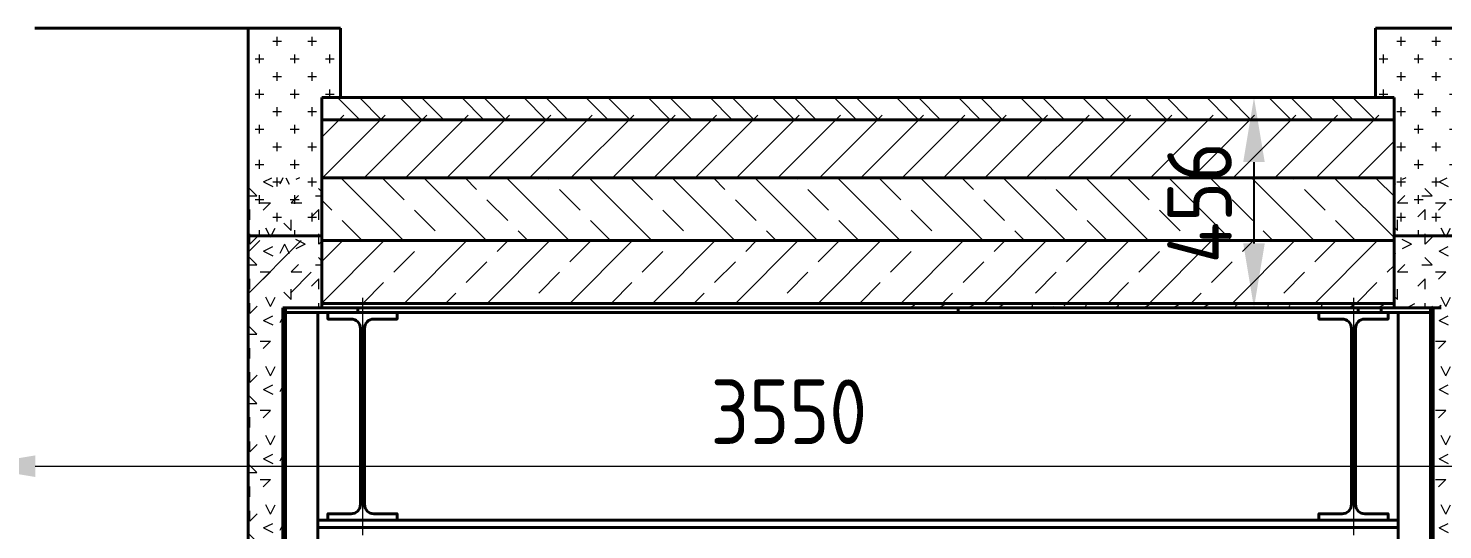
# Model space of a CAD drawing. Header units: millimetres. Extents: x 52110 to 400893, y -153728 to 31997.
# Drawn here: x 184560 to 187628, y -121609 to -120522 of the extents above; entities that cross this region are included whole.
import ezdxf

# ---------------------------------------------------------------- set-up
doc = ezdxf.new("R2010")
doc.units = ezdxf.units.MM
doc.header["$LTSCALE"] = 500
doc.linetypes.add('CENTER', pattern=[2, 1.25, -0.25, 0.25, -0.25])
for name, color, linetype, lineweight in [('POU', 4, 'Continuous', 20), ('SHI', 7, 'Continuous', 40), ('WEN', 3, 'Continuous', 20), ('ZHONG', 1, 'CENTER', 20)]:
    doc.layers.add(name, color=color, linetype=linetype, lineweight=lineweight)
doc.styles.add('GB', font='gbenor.shx', dxfattribs={"bigfont": 'gbcbig.shx'})
doc.dimstyles.new('ISO-25$0', dxfattribs={"dimscale": 40, "dimtxt": 3.5, "dimasz": 3.5, "dimexe": 1, "dimexo": 0.2, "dimgap": 1.2, "dimtad": 1, "dimtoh": 1, "dimdec": 1, "dimzin": 9, "dimdsep": 46, "dimtxsty": 'GB', "dimcen": 0, "dimclrd": 3, "dimclre": 3, "dimclrt": 256, "dimadec": 0, "dimazin": 2, "dimtfac": 1, "dimtdec": 1, "dimtix": 1, "dimtmove": 0, "dimatfit": 3, "dimldrblk": 'DOTSMALL', "dimfxl": 0, "dimlwd": -1, "dimlwe": 20, "dimarcsym": 0})

# ---------------------------------------------------------------- blocks, each defined once
blk = doc.blocks.new('zl')
at = {"layer": 'SHI'}
blk.add_lwpolyline([(165192.5, 60829.5), (165267.5, 60829.5), (165267.5, 60843.5), (165217, 60843.5, -0.414214), (165197, 60863.5), (165197, 61245.5, -0.414214), (165217, 61265.5), (165267.5, 61265.5), (165267.5, 61279.5), (165192.5, 61279.5), (165117.5, 61279.5), (165117.5, 61265.5), (165168, 61265.5, -0.414214), (165188, 61245.5), (165188, 60863.5, -0.414214), (165168, 60843.5), (165117.5, 60843.5), (165117.5, 60829.5)], format="xyb", close=True, dxfattribs=at)
at = {"layer": 'ZHONG'}
blk.add_line((165192.5, 61311.4), (165192.5, 60797), dxfattribs=at)
blk = doc.blocks.new('o1')
at = {"layer": 'POU'}
h = blk.add_hatch(dxfattribs=at)
h.set_pattern_fill('CROSS', color=256, scale=6, style=0)
h.set_pattern_definition([(0, (0, -78), (38.1, 38.1), [19.05, -57.15]), (90, (9.525, -87.525), (-38.1, 38.1), [19.05, -57.15])])
h.paths.add_polyline_path([(174082.5, 69137), (174242.5, 69137), (174242.5, 69587), (174042.5, 69587), (174042.5, 69437), (174082.5, 69437)])
h.paths.add_polyline_path([(175146.5, 69137), (175306.5, 69137), (175306.5, 69437), (175346.5, 69437), (175346.5, 69587), (175146.5, 69587)])
h = blk.add_hatch(dxfattribs=at)
h.set_pattern_fill('GEOL6', color=256, scale=150, style=0, pattern_type=2)
h.set_pattern_definition([(0, (30, 0), (150, 150), [22.5, -60, 22.5, -45]), (0, (82.5, 15), (150, 150), [22.5, -127.5]), (90, (90, 60), (-150, 150), [22.5, -30, 22.5, -75]), (90, (30, 90), (-150, 150), [22.5, -127.5]), (45, (90, 60), (2e-14, 150), [22.5, -104.77922, 22.5, -62.352814]), (135, (105, 15), (-150, 2e-14), [22.5, -83.56602, 22.5, -83.56602]), (225, (90, 135), (-3e-14, -150), [22.5, -189.63203]), (225, (135, 0), (-3e-14, -150), [22.5, -189.63203]), (26.56505, (120, 45), (150, 6e-08), [22.5, -312.9102]), (63.43495, (135, 75), (6e-08, 150), [22.5, -312.9102]), (116.56505, (135, 75), (-6e-08, 150), [22.5, -312.9102]), (153.43495, (60, 60), (-150, 6e-08), [22.5, -312.9102]), (206.56505, (60, 60), (-150, -6e-08), [22.5, -312.9102]), (243.43495, (15, 60), (-6e-08, -150), [22.5, -312.9102]), (296.56505, (15, 60), (6e-08, -150), [22.5, -312.9102]), (333.43495, (120, 45), (150, -6e-08), [22.5, -312.9102])])
h.paths.add_polyline_path([(174242.5, 69263), (174082.5, 69263), (174082.5, 68981), (174167.5, 68981), (174167.5, 68381), (174242.5, 68381)])
h.paths.add_polyline_path([(175306.5, 69263), (175146.5, 69263), (175146.5, 68381), (175221.5, 68381), (175221.5, 68981), (175306.5, 68981)])
at = {"layer": 'SHI'}
for p, q in [((174042.5, 69587), (174042.5, 69437)), ((174403.5, 69587), (174042.5, 69587)), ((174242.5, 69587), (174242.5, 68383)), ((174683.5, 69587), (175346.5, 69587)), ((175146.5, 69587), (175146.5, 68383)), ((175346.5, 69587), (175346.5, 69437)), ((174082.5, 69437), (174042.5, 69437)), ((174082.5, 69437), (174082.5, 68981)), ((175306.5, 69437), (175306.5, 68981)), ((175306.5, 69437), (175346.5, 69437)), ((174082.5, 69137), (174242.5, 69137)), ((175306.5, 69137), (175146.5, 69137)), ((174167.5, 68981), (174004.5, 68981)), ((174004.5, 68981), (174004.5, 68971)), ((174004.5, 68971), (174161.5, 68971)), ((174091.5, 68373), (174091.5, 68971)), ((174161.5, 68383), (174161.5, 68981)), ((174167.5, 68383), (174167.5, 68981)), ((175221.5, 68383), (175221.5, 68981)), ((175221.5, 68981), (175384.5, 68981)), ((175227.5, 68383), (175227.5, 68981)), ((175384.5, 68971), (175227.5, 68971)), ((175297.5, 68373), (175297.5, 68971)), ((175384.5, 68981), (175384.5, 68971)), ((174091.5, 68383), (174405.5, 68383)), ((174091.5, 68373), (174405.5, 68373)), ((175297.5, 68383), (174683.5, 68383)), ((175297.5, 68373), (174683.5, 68373))]:
    blk.add_line(p, q, dxfattribs=at)
blk.add_blockref('zl', (8802, 7691.5), dxfattribs=at)
at = {"layer": 'SHI', "xscale": -1}
blk.add_blockref('zl', (340587, 7691.5), dxfattribs=at)
blk = doc.blocks.new('*D346')
at = {"color": 3, "linetype": 'ByBlock', "lineweight": 20}
for p, q in [((187169.5, -120672), (187258.6, -120672)), ((187169.5, -121128), (187258.6, -121128))]:
    blk.add_line(p, q, dxfattribs=at)
at = {"color": 3, "linetype": 'ByBlock'}
blk.add_line((187218.6, -120812), (187218.6, -120988), dxfattribs=at)
at = {"color": 3}
for points in [[(187195.3, -120812), (187242, -120812), (187218.6, -120672)], [(187195.3, -120988), (187242, -120988), (187218.6, -121128)]]:
    blk.add_solid(points, dxfattribs=at)
at = {"layer": 'Defpoints', "color": 0}
for p in [(187161.5, -120672), (187161.5, -121128), (187218.6, -121128)]:
    blk.add_point(p, dxfattribs=at)
at = {"insert": (187100.6, -120900), "char_height": 140, "attachment_point": 5, "rotation": 90, "style": 'GB'}
blk.add_mtext('456', dxfattribs=at)
blk = doc.blocks.new('_DotSmall')
at = {"color": 0, "linetype": 'ByBlock', "const_width": 0.5}
blk.add_lwpolyline([(-0.0625, 0, 1), (0.0625, 0, 1)], format="xyb", close=True, dxfattribs=at)
blk = doc.blocks.new('*D351')
at = {"layer": 'Defpoints', "color": 0}
for p in [(187984.5, -121471), (184434.5, -121508.1), (187984.5, -121508.1)]:
    blk.add_point(p, dxfattribs=at)
at = {"layer": 'WEN', "color": 3, "linetype": 'ByBlock', "lineweight": 20}
for p, q in [((184434.5, -121500.1), (184434.5, -121431)), ((187984.5, -121500.1), (187984.5, -121431))]:
    blk.add_line(p, q, dxfattribs=at)
at = {"layer": 'WEN', "color": 3, "linetype": 'ByBlock'}
blk.add_line((184574.5, -121471), (187844.5, -121471), dxfattribs=at)
at = {"layer": 'WEN', "color": 3}
for points in [[(184574.5, -121447.6), (184574.5, -121494.3), (184434.5, -121471)], [(187844.5, -121447.6), (187844.5, -121494.3), (187984.5, -121471)]]:
    blk.add_solid(points, dxfattribs=at)
at = {"layer": 'WEN', "insert": (186209.5, -121353), "char_height": 140, "attachment_point": 5, "style": 'GB'}
blk.add_mtext('3550', dxfattribs=at)

msp = doc.modelspace()

# ---------------------------------------------------------------- hatches: boundary and pattern name
at = {"layer": 'POU'}
h = msp.add_hatch(dxfattribs=at)
h.set_pattern_fill('STEEL', color=256, scale=30, angle=90, style=0)
h.set_pattern_definition([(135, (-6e-11, -190118.985), (-67.35192, -67.35192), []), (135, (-47.625, -190118.985), (-67.35192, -67.35192), [])])
h.paths.add_polyline_path([(187522.50201, -120672.02732), (185196.50201, -120672.02732), (185196.50201, -120720.02732), (187522.50201, -120720.02732)])
h = msp.add_hatch(dxfattribs=at)
h.set_pattern_fill('ANSI31', color=256, scale=20, style=0)
h.set_pattern_definition([(45, (-6e-11, -190108.985), (-44.90128, 44.90128), [])])
h.paths.add_polyline_path([(185196.50201, -120710.02732), (185196.50201, -120846.02732), (187522.50201, -120846.02732), (187522.50201, -120710.02732)])
h = msp.add_hatch(dxfattribs=at)
h.set_pattern_fill('ANSI33', color=256, scale=20, angle=90, style=0)
h.set_pattern_definition([(135, (-6e-11, -190108.98), (-89.80256, -89.80256), []), (135, (-6e-11, -190019.18), (-89.80256, -89.80256), [63.5, -31.75])])
h.paths.add_polyline_path([(185196.50201, -120846.02732), (185196.50201, -120982.02732), (187522.50201, -120982.02732), (187522.50201, -120846.02732)])
h = msp.add_hatch(dxfattribs=at)
h.set_pattern_fill('ANSI33', color=256, scale=20, style=0)
h.set_pattern_definition([(45, (-6e-11, -190108.98), (-89.80256, 89.80256), []), (45, (89.8, -190108.98), (-89.80256, 89.80256), [63.5, -31.75])])
h.paths.add_polyline_path([(187522.50201, -121118.02732), (187522.50201, -120982.02732), (185036.50201, -120982.02732), (185036.50201, -121118.02732)])
h = msp.add_hatch(dxfattribs=at)
h.set_pattern_fill('FLEX', color=256, scale=5, angle=30, style=0)
h.set_pattern_definition([(30, (-6e-11, -190108.985), (-15.875, 27.4963066), [31.75, -31.75]), (75, (27.496, -190093.11), (-15.8750069, 27.4963184), [7.9375, -29.0263, 7.9375, -44.9013])])
h.paths.add_polyline_path([(186534.50181, -121118.02732), (186446.50201, -121118.02732), (186446.50201, -121128.02732), (186534.50181, -121128.02732)])
h.paths.add_polyline_path([(187504.50201, -121118.02732), (186534.50181, -121118.02732), (186534.50181, -121128.02732), (187504.50201, -121128.02732)])
h.paths.add_polyline_path([(187624.50201, -121118.02732), (187504.50201, -121118.02732), (187504.50201, -121128.02732), (187624.50201, -121128.02732)])

# ---------------------------------------------------------------- linework, layer by layer
at = {"layer": 'SHI'}
for p, q in [((185196.50201, -120672.02732), (187522.50201, -120672.02732)), ((185196.50201, -120720.02732), (187522.50201, -120720.02732)), ((185196.50201, -120846.02732), (187522.50201, -120846.02732)), ((185196.50201, -120982.02732), (187522.50201, -120982.02732)), ((185196.50201, -121118.02732), (187522.50201, -121118.02732)), ((185196.50201, -121128.02732), (187624.50201, -121128.02732)), ((185196.50201, -121138.0343), (187576.50201, -121138.0343)), ((186576.50201, -121138.0343), (186576.50201, -121128.02732)), ((187494.50201, -121128.02732), (187494.50201, -121138.0343)), ((185187.50181, -121588.0343), (187531.50222, -121588.0343)), ((185187.50181, -121604.0343), (187531.50222, -121604.0343))]:
    msp.add_line(p, q, dxfattribs=at)

# ---------------------------------------------------------------- block references
for p in [(9890, -190108.98493), (13440, -190108.98493)]:
    msp.add_blockref('o1', p, dxfattribs=at)

# ---------------------------------------------------------------- dimensions: what is measured, and where the dimension line sits
dim = msp.add_linear_dim(base=(187218.64927, -121128.02732), p1=(187161.46156, -120672.02732), p2=(187161.46156, -121128.02732), angle=90, dimstyle='ISO-25$0', override={"dimatfit": 0, "dimfxl": 1.8})
dim.commit()
dim.dimension.update_dxf_attribs({"geometry": '*D346', "text_midpoint": (187100.64927, -120900.02732)})
at = {"layer": 'WEN'}
dim = msp.add_linear_dim(base=(187984.50201, -121470.95383), p1=(184434.50201, -121508.08326), p2=(187984.50201, -121508.08326), dimstyle='ISO-25$0', override={"dimtmove": 1, "dimatfit": 0, "dimfxl": 1.8}, dxfattribs=at)
dim.commit()
dim.dimension.update_dxf_attribs({"geometry": '*D351', "text_midpoint": (186209.50201, -121352.95383)})

doc.saveas('drawing.dxf')
